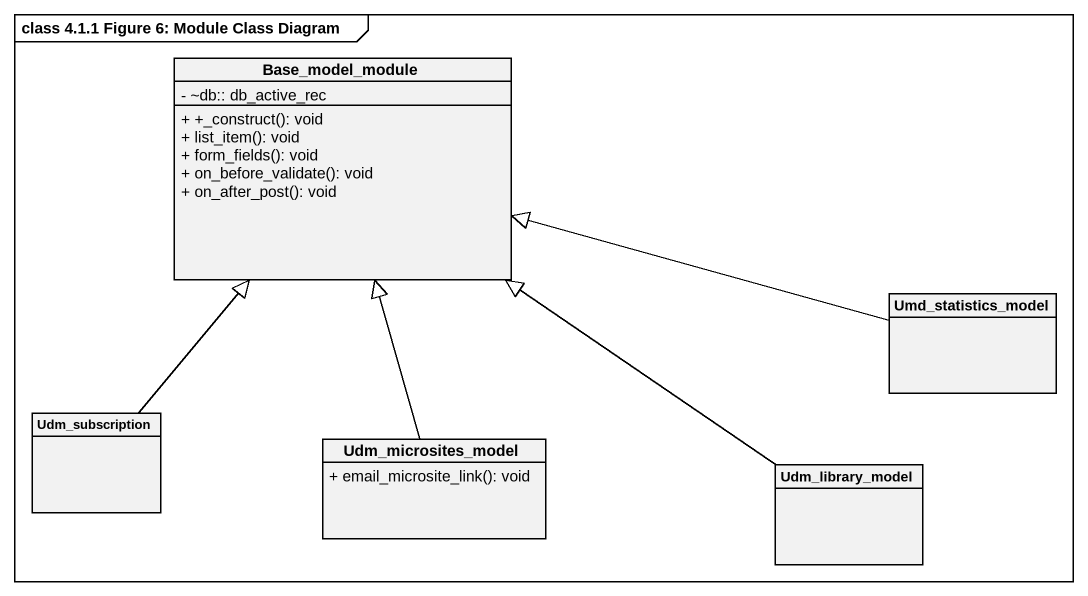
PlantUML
@startuml
mainframe class 4.1.1 Figure 6: Module Class Diagram
hide circle
hide empty members
skinparam classAttributeIconSize 0
class Base_model_module {
  - ~db:: db_active_rec
  + +_construct(): void
  + list_item(): void
  + form_fields(): void
  + on_before_validate(): void
  + on_after_post(): void
}
class Umd_statistics_model
class Udm_subscription
class Udm_microsites_model {
  + email_microsite_link(): void
}
class Udm_library_model
Umd_statistics_model -left-|> Base_model_module
Udm_subscription -up-|> Base_model_module
Udm_microsites_model -up-|> Base_model_module
Udm_library_model -up-|> Base_model_module
@enduml
